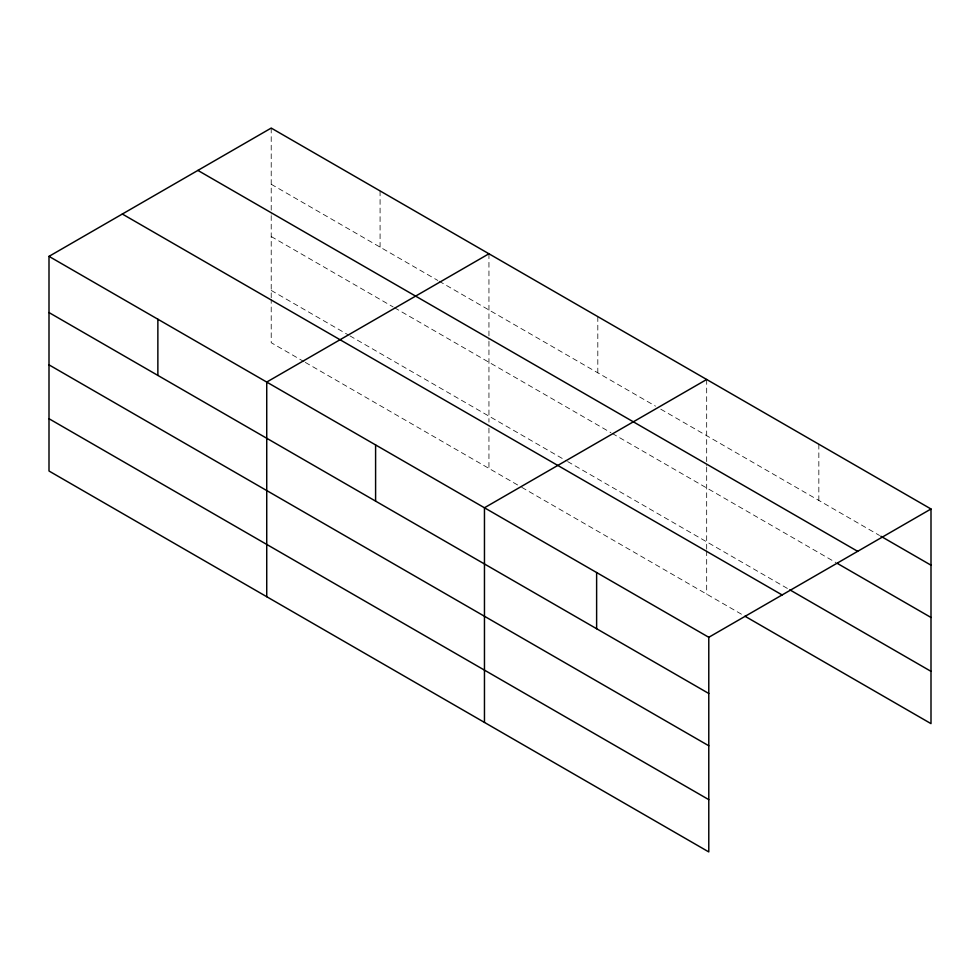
<?xml version="1.0" encoding="UTF-8"?>
<svg xmlns="http://www.w3.org/2000/svg" width="980" height="980" viewBox="0 0 980 980"><rect width="100%" height="100%" fill="white"/><g stroke="black" fill="none" stroke-linecap="round" stroke-linejoin="round"><path stroke-width="0.73" stroke-dasharray="4.9 3.68" d="M271.215 184.264L437.791 280.439M439.101 281.199L655.522 406.137M660.765 409.175L879.538 535.472M271.215 236.548L393.201 306.973M394.511 307.732L610.92 432.682M612.243 433.442L835.989 562.618M271.215 290.423L348.598 335.099M349.909 335.858L566.33 460.808M567.641 461.568L788.484 589.066M304.008 361.645L271.215 342.706L271.215 299.39M305.319 362.404L520.429 486.595M521.74 487.342L742.301 614.693M818.839 444.234L818.839 500.437M706.678 379.481L706.678 465.549M706.678 467.043L706.678 549.302M706.678 550.797L706.678 594.125M597.812 316.626L597.812 372.817M488.947 253.771L488.947 339.852M488.947 341.346L488.947 422.111M488.947 428.076L488.947 468.416M380.081 190.916L380.081 247.119M271.215 128.074L271.215 214.142M271.215 215.637L271.215 297.896"/><path stroke-width="1.47" d="M708.785 745.768L708.785 637.294L49 256.368L49 471.013L708.785 851.926L708.785 745.768L49 364.854M744.947 616.212L931 723.632L931 508.988L271.215 128.074L49 256.368M488.947 253.771L266.732 382.065L266.732 596.71M706.678 379.481L484.463 507.775L484.463 722.419M708.785 637.294L931 508.988M880.861 536.244L931 565.191M197.887 170.41L857.672 551.336M837.312 563.39L931 617.474M789.807 589.825L931 671.349M122.329 214.032L782.114 594.946M49 312.559L708.785 693.485M49 418.717L708.785 799.643M596.624 572.528L596.624 628.731M375.597 444.92L375.597 501.123M157.866 319.223L157.866 375.413"/></g></svg>
